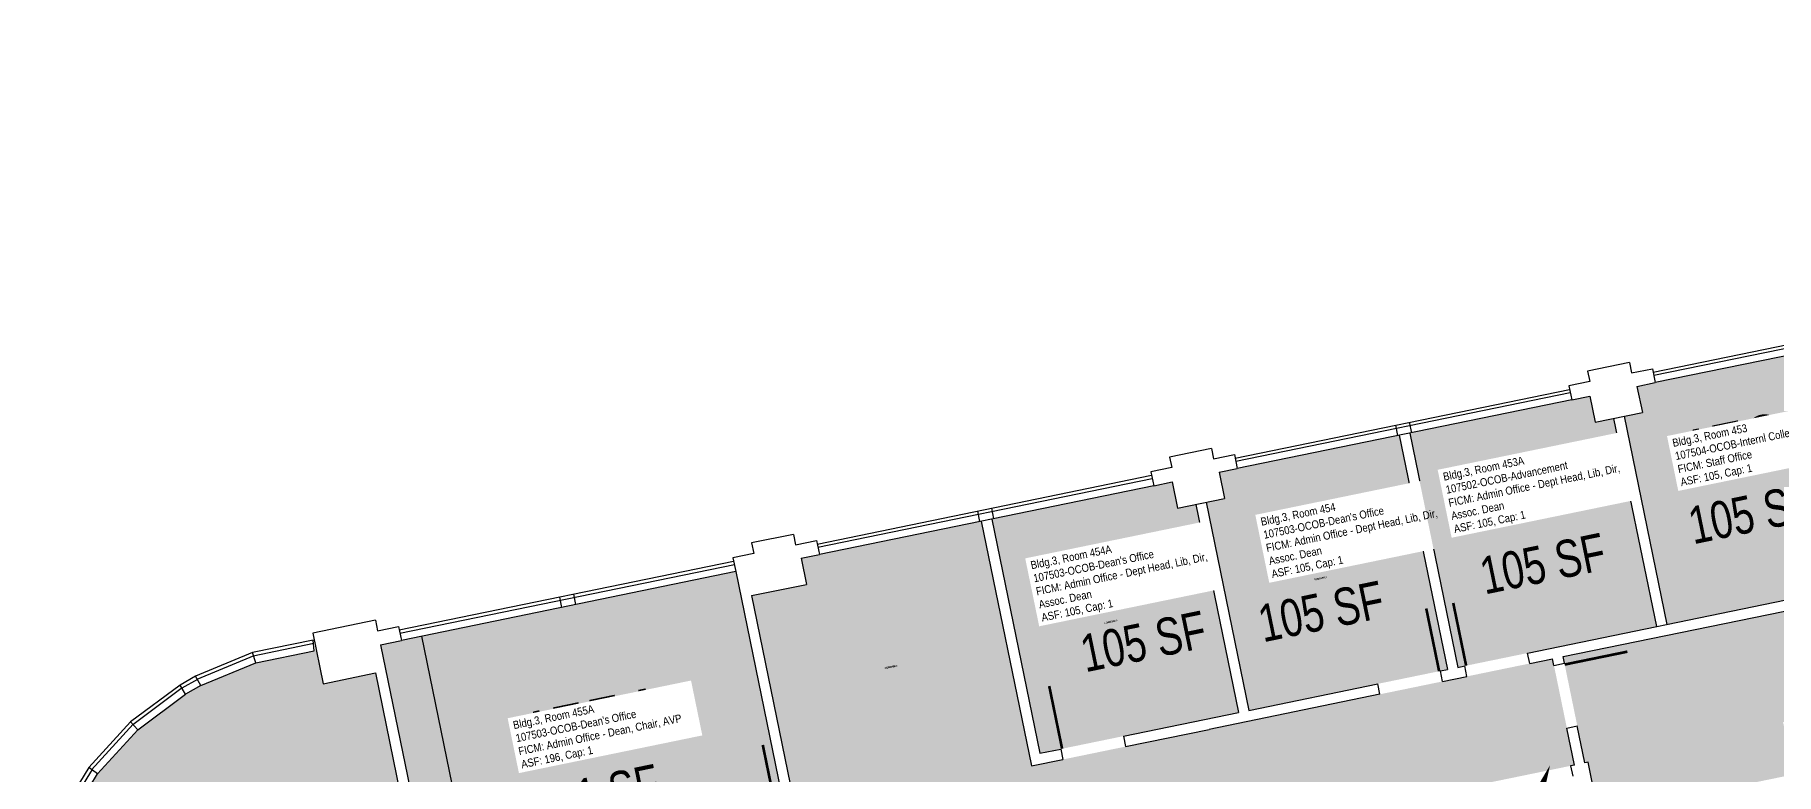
# Model space of a CAD drawing. Header units: inches. Extents: x 69197310 to 69200176, y 27671258 to 27673533.
# Drawn here: x 69197316 to 69198295, y 27672958 to 27673373 of the extents above; entities that cross this region are included whole.
import ezdxf
from ezdxf.enums import TextEntityAlignment as Align

# ---------------------------------------------------------------- set-up
doc = ezdxf.new("R2010")
doc.units = ezdxf.units.IN
doc.header["$LTSCALE"] = 100
doc.header["$MEASUREMENT"] = 0
doc.layers.get('0').update_dxf_attribs({"linetype": 'CONTINUOUS'})
for name, color, linetype in [('A-DOOR', 2, 'CONTINUOUS'), ('A-FLOR', 3, 'CONTINUOUS'), ('A-GLAZ', 1, 'CONTINUOUS'), ('A-IDEN-ICON', 4, 'CONTINUOUS'), ('A-IDEN-RNUM', 7, 'CONTINUOUS'), ('A-IDEN-SNUM', 4, 'CONTINUOUS'), ('A-IDEN-VNUM', 4, 'CONTINUOUS'), ('A-WALL', 5, 'CONTINUOUS'), ('AREA-TEXT', 3, 'CONTINUOUS'), ('Rooms-Category-Color', 7, 'CONTINUOUS'), ('Rooms-College-Color', 7, 'CONTINUOUS'), ('Rooms-Department-Color', 7, 'CONTINUOUS'), ('Rooms-Division-Color', 7, 'CONTINUOUS'), ('Rooms-Information', 7, 'CONTINUOUS')]:
    doc.layers.add(name, color=color, linetype=linetype)
doc.styles.add('CP_AREA', font='arial.ttf', dxfattribs={"height": 15})
doc.styles.add('CP_ROOMSNUMBER', font='arial.ttf', dxfattribs={"height": 1})
doc.styles.add('CP_ROOMVNUMBER', font='arial.ttf', dxfattribs={"width": 0.85, "height": 0.075})

# ---------------------------------------------------------------- blocks, each defined once
blk = doc.blocks.new('CPELECT')
blk.add_lwpolyline([(0.0623, 0.0629, 0, 0.03, 0), (0.0105, -0.0168, 0.03, 0.03, 0), (-0.0105, 0.0068, 0.03, 0, 0), (-0.0623, -0.0729, 0.03, 0, 0)], format="xyseb")

msp = doc.modelspace()

# ---------------------------------------------------------------- hatches: boundary and pattern name
at = {"layer": 'Rooms-Category-Color', "true_color": 0xadadad}
msp.add_hatch(color=253, dxfattribs=at).paths.add_polyline_path([(69198175.27, 27673023.79), (69198187.56, 27672964.04), (69198189.34, 27672964.4), (69198195.38, 27672935.02), (69198305.08, 27672957.57), (69198299.04, 27672986.95), (69198694.77, 27673068.29), (69199888.81, 27673313.72), (69199876.53, 27673373.47)])
at = {"layer": 'Rooms-Category-Color', "true_color": 0xfa9ba3}
for points in [[(69198209.58, 27673158.96), (69198219.87, 27673161.08), (69198216.85, 27673175.77), (69198318.23, 27673196.61), (69198345.31, 27673064.86), (69198233.64, 27673041.91)], [(69197974.5, 27673110.64), (69197984.78, 27673112.76), (69197981.76, 27673127.45), (69198083.14, 27673148.29), (69198110.22, 27673016.54), (69197998.56, 27672993.59)], [(69197992.68, 27672992.38), (69197881.01, 27672969.43), (69197853.93, 27673101.17), (69197955.31, 27673122.01), (69197958.33, 27673107.32), (69197968.62, 27673109.43)], [(69197510.12, 27673030.51), (69197537.2, 27672898.76), (69197737.02, 27672939.83), (69197709.94, 27673071.58)], [(69197474.01, 27673027.37), (69197439.93, 27673020.36), (69197409.06, 27673007.55), (69197400.37, 27673002.61), (69197373.57, 27672982.64), (69197350.93, 27672957.83), (69197333.48, 27672929.32), (69197329.36, 27672920.22), (69197319.41, 27672888.31), (69197315.68, 27672854.93), (69197318.72, 27672816.59), (69197331.05, 27672780.16), (69197347.64, 27672750.96), (69197369.37, 27672725.56), (69197376.75, 27672718.82), (69197404.03, 27672699.5), (69197434.62, 27672685.63), (69197467.12, 27672677.85), (69197477.06, 27672676.74), (69197510.48, 27672677.15), (69197544.56, 27672684.15), (69197540.69, 27672702.95), (69197570.08, 27672708.99), (69197546.02, 27672826.05), (69197540.14, 27672824.84), (69197525.45, 27672896.34), (69197531.32, 27672897.55), (69197507.26, 27673014.61), (69197477.88, 27673008.57)]]:
    msp.add_hatch(color=241, dxfattribs=at).paths.add_polyline_path(points)
at = {"layer": 'Rooms-College-Color', "true_color": 0xadadad}
msp.add_hatch(color=253, dxfattribs=at).paths.add_polyline_path([(69198175.27, 27673023.79), (69198187.56, 27672964.04), (69198189.34, 27672964.4), (69198195.38, 27672935.02), (69198305.08, 27672957.57), (69198299.04, 27672986.95), (69198694.77, 27673068.29), (69199888.81, 27673313.72), (69199876.53, 27673373.47)])
at = {"layer": 'Rooms-College-Color', "true_color": 0x80bc67}
for points in [[(69198209.58, 27673158.96), (69198219.87, 27673161.08), (69198216.85, 27673175.77), (69198318.23, 27673196.61), (69198345.31, 27673064.86), (69198233.64, 27673041.91)], [(69197974.5, 27673110.64), (69197984.78, 27673112.76), (69197981.76, 27673127.45), (69198083.14, 27673148.29), (69198110.22, 27673016.54), (69197998.56, 27672993.59)], [(69197992.68, 27672992.38), (69197881.01, 27672969.43), (69197853.93, 27673101.17), (69197955.31, 27673122.01), (69197958.33, 27673107.32), (69197968.62, 27673109.43)], [(69197510.12, 27673030.51), (69197537.2, 27672898.76), (69197737.02, 27672939.83), (69197709.94, 27673071.58)], [(69197474.01, 27673027.37), (69197439.93, 27673020.36), (69197409.06, 27673007.55), (69197400.37, 27673002.61), (69197373.57, 27672982.64), (69197350.93, 27672957.83), (69197333.48, 27672929.32), (69197329.36, 27672920.22), (69197319.41, 27672888.31), (69197315.68, 27672854.93), (69197318.72, 27672816.59), (69197331.05, 27672780.16), (69197347.64, 27672750.96), (69197369.37, 27672725.56), (69197376.75, 27672718.82), (69197404.03, 27672699.5), (69197434.62, 27672685.63), (69197467.12, 27672677.85), (69197477.06, 27672676.74), (69197510.48, 27672677.15), (69197544.56, 27672684.15), (69197540.69, 27672702.95), (69197570.08, 27672708.99), (69197546.02, 27672826.05), (69197540.14, 27672824.84), (69197525.45, 27672896.34), (69197531.32, 27672897.55), (69197507.26, 27673014.61), (69197477.88, 27673008.57)]]:
    msp.add_hatch(color=83, dxfattribs=at).paths.add_polyline_path(points)
at = {"layer": 'Rooms-Department-Color', "true_color": 0xacacac}
msp.add_hatch(color=253, dxfattribs=at).paths.add_polyline_path([(69198175.27, 27673023.79), (69198187.56, 27672964.04), (69198189.34, 27672964.4), (69198195.38, 27672935.02), (69198305.08, 27672957.57), (69198299.04, 27672986.95), (69198694.77, 27673068.29), (69199888.81, 27673313.72), (69199876.53, 27673373.47)])
at = {"layer": 'Rooms-Department-Color', "true_color": 0xfa9ba3}
for points in [[(69198209.58, 27673158.96), (69198219.87, 27673161.08), (69198216.85, 27673175.77), (69198318.23, 27673196.61), (69198345.31, 27673064.86), (69198233.64, 27673041.91)], [(69197974.5, 27673110.64), (69197984.78, 27673112.76), (69197981.76, 27673127.45), (69198083.14, 27673148.29), (69198110.22, 27673016.54), (69197998.56, 27672993.59)], [(69197992.68, 27672992.38), (69197881.01, 27672969.43), (69197853.93, 27673101.17), (69197955.31, 27673122.01), (69197958.33, 27673107.32), (69197968.62, 27673109.43)], [(69197510.12, 27673030.51), (69197537.2, 27672898.76), (69197737.02, 27672939.83), (69197709.94, 27673071.58)], [(69197474.01, 27673027.37), (69197439.93, 27673020.36), (69197409.06, 27673007.55), (69197400.37, 27673002.61), (69197373.57, 27672982.64), (69197350.93, 27672957.83), (69197333.48, 27672929.32), (69197329.36, 27672920.22), (69197319.41, 27672888.31), (69197315.68, 27672854.93), (69197318.72, 27672816.59), (69197331.05, 27672780.16), (69197347.64, 27672750.96), (69197369.37, 27672725.56), (69197376.75, 27672718.82), (69197404.03, 27672699.5), (69197434.62, 27672685.63), (69197467.12, 27672677.85), (69197477.06, 27672676.74), (69197510.48, 27672677.15), (69197544.56, 27672684.15), (69197540.69, 27672702.95), (69197570.08, 27672708.99), (69197546.02, 27672826.05), (69197540.14, 27672824.84), (69197525.45, 27672896.34), (69197531.32, 27672897.55), (69197507.26, 27673014.61), (69197477.88, 27673008.57)]]:
    msp.add_hatch(color=241, dxfattribs=at).paths.add_polyline_path(points)
at = {"layer": 'Rooms-Division-Color', "true_color": 0xadadad}
msp.add_hatch(color=253, dxfattribs=at).paths.add_polyline_path([(69198175.27, 27673023.79), (69198187.56, 27672964.04), (69198189.34, 27672964.4), (69198195.38, 27672935.02), (69198305.08, 27672957.57), (69198299.04, 27672986.95), (69198694.77, 27673068.29), (69199888.81, 27673313.72), (69199876.53, 27673373.47)])
at = {"layer": 'Rooms-Division-Color', "true_color": 0xfa9ba3}
for points in [[(69198209.58, 27673158.96), (69198219.87, 27673161.08), (69198216.85, 27673175.77), (69198318.23, 27673196.61), (69198345.31, 27673064.86), (69198233.64, 27673041.91)], [(69197974.5, 27673110.64), (69197984.78, 27673112.76), (69197981.76, 27673127.45), (69198083.14, 27673148.29), (69198110.22, 27673016.54), (69197998.56, 27672993.59)], [(69197992.68, 27672992.38), (69197881.01, 27672969.43), (69197853.93, 27673101.17), (69197955.31, 27673122.01), (69197958.33, 27673107.32), (69197968.62, 27673109.43)], [(69197510.12, 27673030.51), (69197537.2, 27672898.76), (69197737.02, 27672939.83), (69197709.94, 27673071.58)], [(69197474.01, 27673027.37), (69197439.93, 27673020.36), (69197409.06, 27673007.55), (69197400.37, 27673002.61), (69197373.57, 27672982.64), (69197350.93, 27672957.83), (69197333.48, 27672929.32), (69197329.36, 27672920.22), (69197319.41, 27672888.31), (69197315.68, 27672854.93), (69197318.72, 27672816.59), (69197331.05, 27672780.16), (69197347.64, 27672750.96), (69197369.37, 27672725.56), (69197376.75, 27672718.82), (69197404.03, 27672699.5), (69197434.62, 27672685.63), (69197467.12, 27672677.85), (69197477.06, 27672676.74), (69197510.48, 27672677.15), (69197544.56, 27672684.15), (69197540.69, 27672702.95), (69197570.08, 27672708.99), (69197546.02, 27672826.05), (69197540.14, 27672824.84), (69197525.45, 27672896.34), (69197531.32, 27672897.55), (69197507.26, 27673014.61), (69197477.88, 27673008.57)]]:
    msp.add_hatch(color=241, dxfattribs=at).paths.add_polyline_path(points)

# ---------------------------------------------------------------- linework, layer by layer
at = {"layer": 'A-DOOR'}
for points in [[(69198105.57, 27673015.58, 1.5, 1.5, 0), (69198098.32, 27673050.85, 0, 0, 0), (69198097.59, 27673050.7, 0, 0, 0.414214), (69198071.34, 27673007.02, 0, 0, 0.414214)], [(69198120.75, 27673018.71, 1.5, 1.5, 0), (69198113.5, 27673053.97, 0, 0, 0), (69198114.24, 27673054.12, 0, 0, -0.414214), (69198155.58, 27673024.33, 0, 0, -0.414214)], [(69198176.18, 27673019.35, 1.5, 1.5, 0), (69198211.45, 27673026.59, 0, 0, 0), (69198211.6, 27673025.86, 0, 0, -0.414214), (69198181.81, 27672984.52, 0, 0, -0.414214)], [(69197893.5, 27672972, 1.5, 1.5, 0), (69197886.25, 27673007.26, 0, 0, 0), (69197886.99, 27673007.41, 0, 0, -0.414214), (69197928.33, 27672977.62, 0, 0, -0.414214)], [(69197732.37, 27672938.88, 1.5, 1.5, 0), (69197725.12, 27672974.14, 0, 0, 0), (69197724.39, 27672973.99, 0, 0, 0.414214), (69197698.14, 27672930.31, 0, 0, 0.414214)]]:
    msp.add_lwpolyline(points, format="xyseb", dxfattribs=at)
at = {"layer": 'A-FLOR'}
msp.add_line((69197533.14, 27673035.24), (69197560.22, 27672903.49), dxfattribs=at)
at = {"layer": 'A-GLAZ'}
for p, q in [((69198225.92, 27673183.76), (69198413.99, 27673222.42)), ((69198414.39, 27673220.46), (69198226.33, 27673181.8)), ((69198415.2, 27673216.54), (69198227.13, 27673177.88)), ((69197990.84, 27673135.44), (69198178.91, 27673174.1)), ((69198179.31, 27673172.14), (69197991.24, 27673133.48)), ((69198180.11, 27673168.22), (69197992.05, 27673129.56)), ((69198080.95, 27673153.96), (69198082.16, 27673148.09)), ((69198088.79, 27673155.57), (69198090, 27673149.7)), ((69197755.75, 27673087.12), (69197943.82, 27673125.78)), ((69197944.22, 27673123.82), (69197756.15, 27673085.16)), ((69197945.03, 27673119.9), (69197756.96, 27673081.24)), ((69197845.87, 27673105.64), (69197847.08, 27673099.77)), ((69197853.7, 27673107.25), (69197854.91, 27673101.38)), ((69197520.67, 27673038.8), (69197708.74, 27673077.46)), ((69197709.14, 27673075.5), (69197521.07, 27673036.84)), ((69197709.94, 27673071.58), (69197521.87, 27673032.92)), ((69197610.78, 27673057.32), (69197611.99, 27673051.44)), ((69197618.62, 27673058.93), (69197619.83, 27673053.06)), ((69197472.19, 27673033.09), (69197438.17, 27673026.1)), ((69197472.59, 27673031.13), (69197438.57, 27673024.14)), ((69197439.93, 27673020.36), (69197472.83, 27673027.13)), ((69197472.83, 27673027.13), (69197472.19, 27673033.09)), ((69197438.17, 27673026.1), (69197406.1, 27673012.77)), ((69197438.94, 27673024.25), (69197406.86, 27673010.92)), ((69197409.06, 27673007.55), (69197439.93, 27673020.36)), ((69197439.93, 27673020.36), (69197438.17, 27673026.1)), ((69197397.4, 27673007.83), (69197369.54, 27672987.09)), ((69197406.1, 27673012.77), (69197397.4, 27673007.83)), ((69197400.37, 27673002.61), (69197397.4, 27673007.83)), ((69197407.09, 27673011.02), (69197398.4, 27673006.08)), ((69197409.06, 27673007.55), (69197400.37, 27673002.61)), ((69197409.06, 27673007.55), (69197406.1, 27673012.77)), ((69197398.6, 27673006.23), (69197370.74, 27672985.49)), ((69197373.57, 27672982.64), (69197400.37, 27673002.61)), ((69197369.54, 27672987.09), (69197346.13, 27672961.44)), ((69197371.02, 27672985.74), (69197347.61, 27672960.09)), ((69197350.93, 27672957.83), (69197373.57, 27672982.64)), ((69197373.57, 27672982.64), (69197369.54, 27672987.09)), ((69197346.13, 27672961.44), (69197328.02, 27672931.8)), ((69197347.84, 27672960.39), (69197329.72, 27672930.76)), ((69197350.93, 27672957.83), (69197346.13, 27672961.44)), ((69197333.48, 27672929.32), (69197350.93, 27672957.83))]:
    msp.add_line(p, q, dxfattribs=at)
at = {"layer": 'A-WALL'}
for p, q in [((69198212.56, 27673189.18), (69198189.05, 27673184.35)), ((69198189.05, 27673184.35), (69198190.26, 27673178.47)), ((69198212.56, 27673189.18), (69198213.77, 27673183.3)), ((69198213.77, 27673183.3), (69198225.52, 27673185.72)), ((69198225.52, 27673185.72), (69198227.13, 27673177.88)), ((69198190.26, 27673178.47), (69198178.5, 27673176.06)), ((69198178.5, 27673176.06), (69198180.11, 27673168.22)), ((69198216.85, 27673175.77), (69198227.13, 27673177.88)), ((69198216.85, 27673175.77), (69198219.87, 27673161.08)), ((69198180.11, 27673168.22), (69198190.4, 27673170.33)), ((69198190.4, 27673170.33), (69198193.42, 27673155.64)), ((69198193.42, 27673155.64), (69198219.87, 27673161.08)), ((69198203.7, 27673157.75), (69198227.76, 27673040.7)), ((69198209.58, 27673158.96), (69198233.64, 27673041.91)), ((69198083.14, 27673148.29), (69198110.22, 27673016.54)), ((69198089.02, 27673149.5), (69198116.1, 27673017.75)), ((69197977.47, 27673140.86), (69197953.96, 27673136.03)), ((69197953.96, 27673136.03), (69197955.17, 27673130.15)), ((69197977.47, 27673140.86), (69197978.68, 27673134.98)), ((69197978.68, 27673134.98), (69197990.43, 27673137.4)), ((69197990.43, 27673137.4), (69197992.05, 27673129.56)), ((69197955.17, 27673130.15), (69197943.42, 27673127.73)), ((69197943.42, 27673127.73), (69197945.03, 27673119.9)), ((69197981.76, 27673127.45), (69197992.05, 27673129.56)), ((69197981.76, 27673127.45), (69197984.78, 27673112.76)), ((69197945.03, 27673119.9), (69197955.31, 27673122.01)), ((69197955.31, 27673122.01), (69197958.33, 27673107.32)), ((69197958.33, 27673107.32), (69197984.78, 27673112.76)), ((69197968.62, 27673109.43), (69197992.68, 27672992.38)), ((69197974.5, 27673110.64), (69197998.56, 27672993.59)), ((69197848.06, 27673099.97), (69197876.34, 27672962.34)), ((69197853.93, 27673101.17), (69197881.01, 27672969.43)), ((69197742.39, 27673092.54), (69197718.88, 27673087.71)), ((69197718.88, 27673087.71), (69197720.09, 27673081.83)), ((69197742.39, 27673092.54), (69197743.6, 27673086.66)), ((69197743.6, 27673086.66), (69197755.35, 27673089.08)), ((69197755.35, 27673089.08), (69197756.96, 27673081.24)), ((69197720.09, 27673081.83), (69197708.33, 27673079.41)), ((69197708.33, 27673079.41), (69197709.94, 27673071.58)), ((69197746.68, 27673079.13), (69197756.96, 27673081.24)), ((69197746.68, 27673079.13), (69197749.7, 27673064.44)), ((69197709.94, 27673071.58), (69197737.02, 27672939.83)), ((69197718.84, 27673058.09), (69197749.7, 27673064.44)), ((69197718.84, 27673058.09), (69197744.11, 27672935.16)), ((69198155.28, 27673025.8), (69198306.13, 27673056.81)), ((69198175.27, 27673023.79), (69198307.35, 27673050.93)), ((69197507.3, 27673044.22), (69197472.04, 27673036.97)), ((69197472.04, 27673036.97), (69197477.88, 27673008.57)), ((69197507.3, 27673044.22), (69197508.51, 27673038.34)), ((69197508.51, 27673038.34), (69197520.26, 27673040.76)), ((69197520.26, 27673040.76), (69197521.87, 27673032.92)), ((69197510.12, 27673030.51), (69197521.87, 27673032.92)), ((69197510.12, 27673030.51), (69197537.2, 27672898.76)), ((69198116.1, 27673017.75), (69198120.02, 27673018.55)), ((69198121.22, 27673012.68), (69198120.02, 27673018.55)), ((69198156.49, 27673019.93), (69198155.28, 27673025.8)), ((69198156.49, 27673019.93), (69198169.39, 27673022.58)), ((69198170.16, 27673018.87), (69198169.39, 27673022.58)), ((69198170.16, 27673018.87), (69198176.03, 27673020.08)), ((69198176.03, 27673020.08), (69198175.27, 27673023.79)), ((69197477.88, 27673008.57), (69197507.26, 27673014.61)), ((69197507.26, 27673014.61), (69197531.32, 27672897.55)), ((69197998.56, 27672993.59), (69198071.04, 27673008.49)), ((69198072.25, 27673002.61), (69198071.04, 27673008.49)), ((69198106.3, 27673015.74), (69198110.22, 27673016.54)), ((69198107.51, 27673009.86), (69198106.3, 27673015.74)), ((69198107.51, 27673009.86), (69198121.22, 27673012.68)), ((69198072.25, 27673002.61), (69197976.26, 27672982.87)), ((69197928.03, 27672979.09), (69197992.68, 27672992.38)), ((69197928.03, 27672979.09), (69197929.24, 27672973.22)), ((69197929.24, 27672973.22), (69197976.25, 27672982.88)), ((69198177.4, 27672983.61), (69198183.28, 27672984.82)), ((69198181.69, 27672962.83), (69198177.4, 27672983.61)), ((69198187.56, 27672964.04), (69198183.28, 27672984.82)), ((69197881.01, 27672969.43), (69197892.77, 27672971.84)), ((69197892.77, 27672971.84), (69197893.97, 27672965.97)), ((69197876.34, 27672962.34), (69197893.97, 27672965.97)), ((69198181.69, 27672962.83), (69198179.54, 27672962.39)), ((69198179.54, 27672962.39), (69198180.75, 27672956.51)), ((69198189.34, 27672964.4), (69198187.56, 27672964.04)), ((69198195.38, 27672935.02), (69198189.34, 27672964.4))]:
    msp.add_line(p, q, dxfattribs=at)

# ---------------------------------------------------------------- block references
at = {"layer": 'A-IDEN-ICON', "xscale": 239.9999999999999, "yscale": 239.9999999999999, "zscale": 239.9999999999999, "rotation": 11.61504921722457}
msp.add_blockref('CPELECT', (69198156.35, 27672944.99), dxfattribs=at)

# ---------------------------------------------------------------- texts
at = {"layer": 'A-IDEN-RNUM', "style": 'CP_ROOMSNUMBER', "width": 0.85}
for s, p in [('0453-00', (69198269.54, 27673139.81)), ('0453-A0', (69198154.3, 27673115.99)), ('0454-00', (69198038.86, 27673067.82)), ('0454-A0', (69197920.75, 27673043.41)), ('0455-00', (69197797.08, 27673017.99)), ('0455-A0', (69197629.7, 27672983.59))]:
    msp.add_text(s, height=1, rotation=11.61505, dxfattribs=at).set_placement(p, align=Align.MIDDLE)
at = {"layer": 'A-IDEN-SNUM', "style": 'CP_ROOMSNUMBER', "width": 0.85}
for s, p in [('0030045300', (69198269.54, 27673139.81)), ('00300453A0', (69198154.3, 27673115.99)), ('0030045400', (69198038.86, 27673067.82)), ('00300454A0', (69197920.75, 27673043.41)), ('0030045500', (69197797.08, 27673017.99)), ('00300455A0', (69197629.7, 27672983.59))]:
    msp.add_text(s, height=1, rotation=11.61505, dxfattribs=at).set_placement(p, align=Align.MIDDLE)
at = {"layer": 'A-IDEN-VNUM', "style": 'CP_ROOMVNUMBER', "width": 0.85}
for s, p in [('453', (69198269.54, 27673139.81)), ('453A', (69198154.3, 27673115.99)), ('454', (69198039.49, 27673088.08)), ('454A', (69197922.33, 27673066.15)), ('455A', (69197629.7, 27672983.59))]:
    msp.add_text(s, height=31.5, rotation=11.61505, dxfattribs=at).set_placement(p, align=Align.MIDDLE)
at = {"layer": 'AREA-TEXT', "style": 'CP_AREA', "width": 0.75}
for s, p in [('105 SF', (69198281.1, 27673104.37)), ('105 SF', (69198163.83, 27673076.14)), ('105 SF', (69198039.15, 27673049.25)), ('105 SF', (69197939.19, 27673032.39)), ('191 SF', (69197631.63, 27672946.17))]:
    msp.add_text(s, height=21, rotation=11.67794, dxfattribs=at).set_placement(p, align=Align.MIDDLE_CENTER)

# ---------------------------------------------------------------- next in the draw order: texts
at = {"layer": 'Rooms-Information', "char_height": 4.5, "width": 100.8, "attachment_point": 7, "rotation": 11.61505, "style": 'CP_ROOMVNUMBER', "bg_fill": 3, "box_fill_scale": 1.5, "bg_fill_color": 256, "bg_fill_true_color": 13158600, "bg_fill_transparency": 0}
for s, insert in [('Bldg.3, Room 453^M^J107504-OCOB-Internl College Spt Svcs^M^JFICM: Staff Office^M^JASF: 105, Cap: 1', (69198242.1, 27673118.31)), ("Bldg.3, Room 454^M^J107503-OCOB-Dean's Office^M^JFICM: Admin Office - Dept Head, Lib, Dir, Assoc. Dean^M^JASF: 105, Cap: 1", (69198012.04, 27673066.64)), ("Bldg.3, Room 454A^M^J107503-OCOB-Dean's Office^M^JFICM: Admin Office - Dept Head, Lib, Dir, Assoc. Dean^M^JASF: 105, Cap: 1", (69197882.63, 27673042.18)), ("Bldg.3, Room 455A^M^J107503-OCOB-Dean's Office^M^JFICM: Admin Office - Dean, Chair, AVP^M^JASF: 196, Cap: 1", (69197590, 27672959.62))]:
    msp.add_mtext(s, dxfattribs=dict(at, insert=insert))

# ---------------------------------------------------------------- next in the draw order: hatches: boundary and pattern name
at = {"layer": 'Rooms-Category-Color', "true_color": 0xfa9ba3}
for points in [[(69198203.7, 27673157.75), (69198193.42, 27673155.64), (69198190.4, 27673170.33), (69198089.02, 27673149.5), (69198116.1, 27673017.75), (69198227.76, 27673040.7)], [(69197538.41, 27672892.88), (69197550.69, 27672833.13), (69197756.39, 27672875.41), (69197781.66, 27672752.48), (69197812.51, 27672758.82), (69197815.53, 27672744.13), (69197825.82, 27672746.25), (69197826.42, 27672743.31), (69197917.52, 27672762.03), (69197913.99, 27672779.17), (69197943.38, 27672785.21), (69197920.02, 27672898.84), (69197890.64, 27672892.8), (69197888.62, 27672902.59), (69198181.69, 27672962.83), (69198169.39, 27673022.58), (69197876.34, 27672962.34), (69197848.06, 27673099.97), (69197746.68, 27673079.13), (69197749.7, 27673064.44), (69197718.84, 27673058.09), (69197744.11, 27672935.16)]]:
    msp.add_hatch(color=241, dxfattribs=at).paths.add_polyline_path(points)
at = {"layer": 'Rooms-College-Color', "true_color": 0x80bc67}
for points in [[(69198203.7, 27673157.75), (69198193.42, 27673155.64), (69198190.4, 27673170.33), (69198089.02, 27673149.5), (69198116.1, 27673017.75), (69198227.76, 27673040.7)], [(69197538.41, 27672892.88), (69197550.69, 27672833.13), (69197756.39, 27672875.41), (69197781.66, 27672752.48), (69197812.51, 27672758.82), (69197815.53, 27672744.13), (69197825.82, 27672746.25), (69197826.42, 27672743.31), (69197917.52, 27672762.03), (69197913.99, 27672779.17), (69197943.38, 27672785.21), (69197920.02, 27672898.84), (69197890.64, 27672892.8), (69197888.62, 27672902.59), (69198181.69, 27672962.83), (69198169.39, 27673022.58), (69197876.34, 27672962.34), (69197848.06, 27673099.97), (69197746.68, 27673079.13), (69197749.7, 27673064.44), (69197718.84, 27673058.09), (69197744.11, 27672935.16)]]:
    msp.add_hatch(color=83, dxfattribs=at).paths.add_polyline_path(points)
at = {"layer": 'Rooms-Department-Color', "true_color": 0xfa9ba3}
for points in [[(69198203.7, 27673157.75), (69198193.42, 27673155.64), (69198190.4, 27673170.33), (69198089.02, 27673149.5), (69198116.1, 27673017.75), (69198227.76, 27673040.7)], [(69197538.41, 27672892.88), (69197550.69, 27672833.13), (69197756.39, 27672875.41), (69197781.66, 27672752.48), (69197812.51, 27672758.82), (69197815.53, 27672744.13), (69197825.82, 27672746.25), (69197826.42, 27672743.31), (69197917.52, 27672762.03), (69197913.99, 27672779.17), (69197943.38, 27672785.21), (69197920.02, 27672898.84), (69197890.64, 27672892.8), (69197888.62, 27672902.59), (69198181.69, 27672962.83), (69198169.39, 27673022.58), (69197876.34, 27672962.34), (69197848.06, 27673099.97), (69197746.68, 27673079.13), (69197749.7, 27673064.44), (69197718.84, 27673058.09), (69197744.11, 27672935.16)]]:
    msp.add_hatch(color=241, dxfattribs=at).paths.add_polyline_path(points)
at = {"layer": 'Rooms-Division-Color', "true_color": 0xfa9ba3}
for points in [[(69198203.7, 27673157.75), (69198193.42, 27673155.64), (69198190.4, 27673170.33), (69198089.02, 27673149.5), (69198116.1, 27673017.75), (69198227.76, 27673040.7)], [(69197538.41, 27672892.88), (69197550.69, 27672833.13), (69197756.39, 27672875.41), (69197781.66, 27672752.48), (69197812.51, 27672758.82), (69197815.53, 27672744.13), (69197825.82, 27672746.25), (69197826.42, 27672743.31), (69197917.52, 27672762.03), (69197913.99, 27672779.17), (69197943.38, 27672785.21), (69197920.02, 27672898.84), (69197890.64, 27672892.8), (69197888.62, 27672902.59), (69198181.69, 27672962.83), (69198169.39, 27673022.58), (69197876.34, 27672962.34), (69197848.06, 27673099.97), (69197746.68, 27673079.13), (69197749.7, 27673064.44), (69197718.84, 27673058.09), (69197744.11, 27672935.16)]]:
    msp.add_hatch(color=241, dxfattribs=at).paths.add_polyline_path(points)

# ---------------------------------------------------------------- next in the draw order: texts
at = {"layer": 'Rooms-Information', "insert": (69198114.62, 27673091.98), "char_height": 4.5, "width": 100.8, "attachment_point": 7, "rotation": 11.61505, "style": 'CP_ROOMVNUMBER', "bg_fill": 3, "box_fill_scale": 1.5, "bg_fill_color": 256, "bg_fill_true_color": 13158600, "bg_fill_transparency": 0}
msp.add_mtext('Bldg.3, Room 453A^M^J107502-OCOB-Advancement^M^JFICM: Admin Office - Dept Head, Lib, Dir, Assoc. Dean^M^JASF: 105, Cap: 1', dxfattribs=at)

doc.saveas('drawing.dxf')
